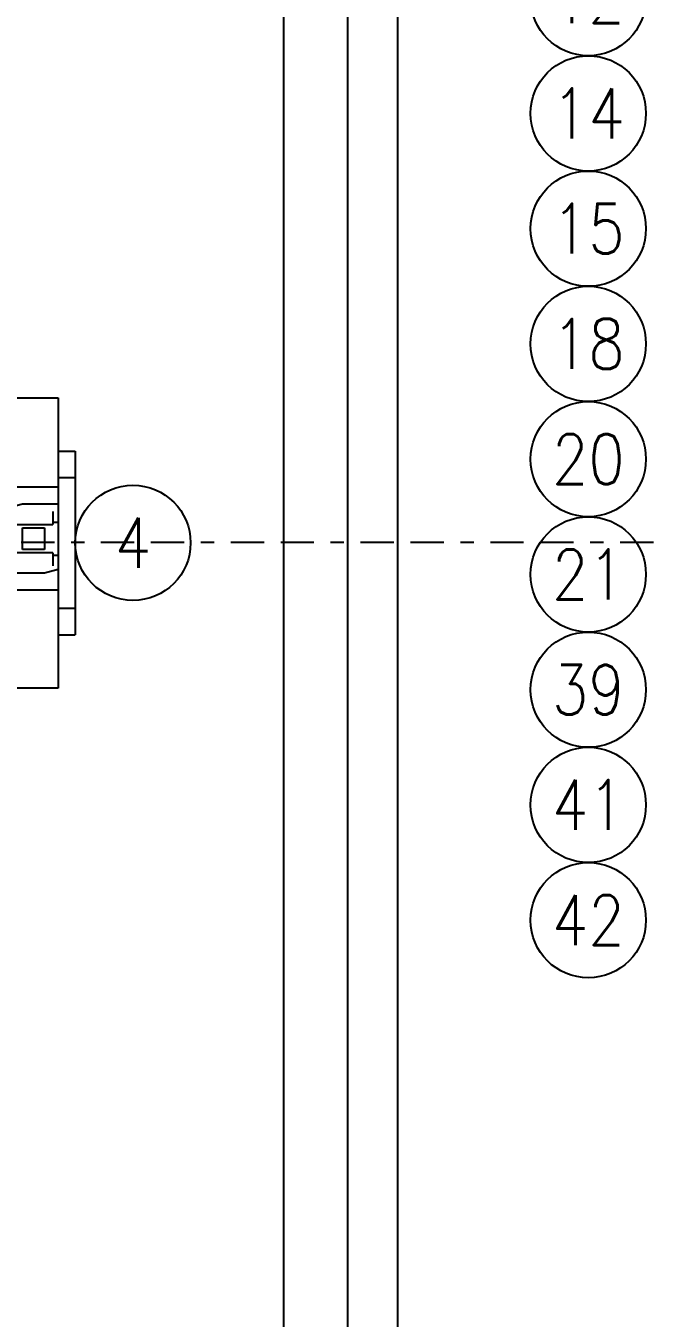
# Model space of a CAD drawing. Header units: inches. Extents: x -4 to 280, y -9 to 35.
# Drawn here: x 53.21 to 57.94, y 9.19 to 18.9 of the extents above; entities that cross this region are included whole.
import ezdxf
from ezdxf.enums import TextEntityAlignment as Align

# ---------------------------------------------------------------- set-up
doc = ezdxf.new("R2010")
doc.units = ezdxf.units.IN
doc.header["$LTSCALE"] = 0.5
doc.header["$MEASUREMENT"] = 0
doc.linetypes.add('BORDER', pattern=[1.75, 0.5, -0.25, 0.5, -0.25, 0, -0.25])
doc.linetypes.add('DOT', pattern=[0.25, 0, -0.25])
doc.layers.get('Defpoints').update_dxf_attribs({"color": 252})
doc.layers.add('1', color=7, linetype='Continuous')
doc.layers.add('MODEL', color=7, linetype='Continuous')
doc.layers.add('G-Anno-Std-Note @ 4', color=151, linetype='Continuous', lineweight=25)
doc.styles.add('Note', font='romans.shx', dxfattribs={"width": 0.75})

# ---------------------------------------------------------------- blocks, each defined once
blk = doc.blocks.new('UK END_STOP')
at = {"layer": '1', "color": 7}
for p, q in [((0, 1.0909), (0.3728, 1.0909)), ((0, -1.0909), (0, 1.0909)), ((0.3728, 1.0909), (0.3728, -1.0909)), ((0.3728, 0.4179), (0, 0.4179)), ((0.104, 0.2904), (0, 0.2631)), ((0.0392, 0.1389), (0.0392, 0.2354)), ((0.3728, 0.2904), (0.104, 0.2904)), ((0.3335, 0.2354), (0.3335, 0.1389)), ((0.0392, 0.155), (0, 0.155)), ((0.0392, 0.1389), (0.3335, 0.1389)), ((0.104, 0.1138), (0.2688, 0.1138)), ((0.104, -0.051), (0.104, 0.1138)), ((0.2688, 0.1138), (0.2688, -0.051)), ((0.3335, 0.155), (0.3728, 0.155)), ((0.0392, -0.0922), (0, -0.0922)), ((0.3335, -0.0761), (0.0392, -0.0761)), ((0.0392, -0.1726), (0.0392, -0.0761)), ((0.2688, -0.051), (0.104, -0.051)), ((0.3335, -0.0761), (0.3335, -0.1726)), ((0.3335, -0.0922), (0.3728, -0.0922)), ((0.2688, -0.2276), (0, -0.2276)), ((0.3728, -0.2003), (0.2688, -0.2276)), ((0.3728, -0.3551), (0, -0.3551)), ((0.3728, -1.0909), (0, -1.0909))]:
    blk.add_line(p, q, dxfattribs=at)
at = {"layer": '1', "color": 7, "linetype": 'DOT'}
blk.add_point((0, 0.7142), dxfattribs=at)
blk = doc.blocks.new('Anno_Circle')
at = {"color": 0, "linetype": 'ByBlock', "lineweight": -2}
blk.add_circle((0, 0), 1.155, dxfattribs=at)
at = {"color": 0, "linetype": 'ByBlock', "lineweight": -2, "style": 'Note', "width": 0.85}
blk.add_attdef('ID', text='', height=1, dxfattribs=at).set_placement((0, 0), align=Align.MIDDLE)

msp = doc.modelspace()

# ---------------------------------------------------------------- linework, layer by layer
for p, q in [((53.45092, 15.70644), (53.57942, 15.70644)), ((53.57942, 15.70644), (53.57942, 14.32644)), ((53.45092, 15.50644), (53.57942, 15.50644)), ((53.45092, 14.52644), (53.57942, 14.52644)), ((53.45092, 14.32644), (53.57942, 14.32644))]:
    msp.add_line(p, q)
at = {"layer": 'Defpoints', "linetype": 'BORDER'}
msp.add_line((9.89741, 15.02062), (65.29296, 15.02062), dxfattribs=at)
at = {"layer": 'MODEL'}
for p, q in [((56, 29.99987), (56, 0.00013)), ((55.625, 29.49987), (55.625, 0.50013)), ((55.14421, 28.68415), (55.14421, 1.48415))]:
    msp.add_line(p, q, dxfattribs=at)

# ---------------------------------------------------------------- block references
msp.add_blockref('UK END_STOP', (53.07814, 15.01644))
at = {"layer": 'G-Anno-Std-Note @ 4', "xscale": 0.375, "yscale": 0.375, "zscale": 0.375}
for p, values in [((57.43307, 19.10993), {'ID': '12'}), ((57.43307, 18.24379), {'ID': '14'}), ((57.43307, 17.37765), {'ID': '15'}), ((57.43307, 16.51151), {'ID': '18'}), ((57.43307, 15.64538), {'ID': '20'}), ((54.01253, 15.01644), {'ID': '4'}), ((57.43307, 14.77924), {'ID': '21'}), ((57.43307, 13.9131), {'ID': '39'}), ((57.43307, 13.04697), {'ID': '41'}), ((57.43307, 12.18083), {'ID': '42'})]:
    msp.add_blockref('Anno_Circle', p, dxfattribs=at).add_auto_attribs(values)

doc.saveas('drawing.dxf')
